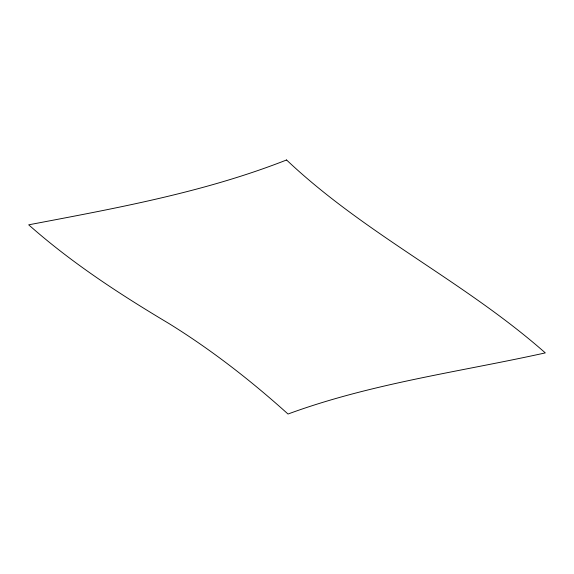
<?xml version="1.0" encoding="UTF-8"?>
<svg xmlns="http://www.w3.org/2000/svg" width="574" height="574" viewBox="0 0 574 574"><rect width="100%" height="100%" fill="white"/><g stroke="black" fill="none" stroke-linecap="round" stroke-linejoin="round"><path stroke-width="0.86" d="M286.57 159.974C203.662 192.534 115.805 208.226 28.7 224.821C71.599 262.842 119.715 294.175 168.835 323.463C211.34 349.774 250.895 380.598 288.012 414.026C371.134 383.446 459.243 371.945 545.3 352.895C464.38 281.439 365.179 234.407 286.57 159.974"/></g></svg>
